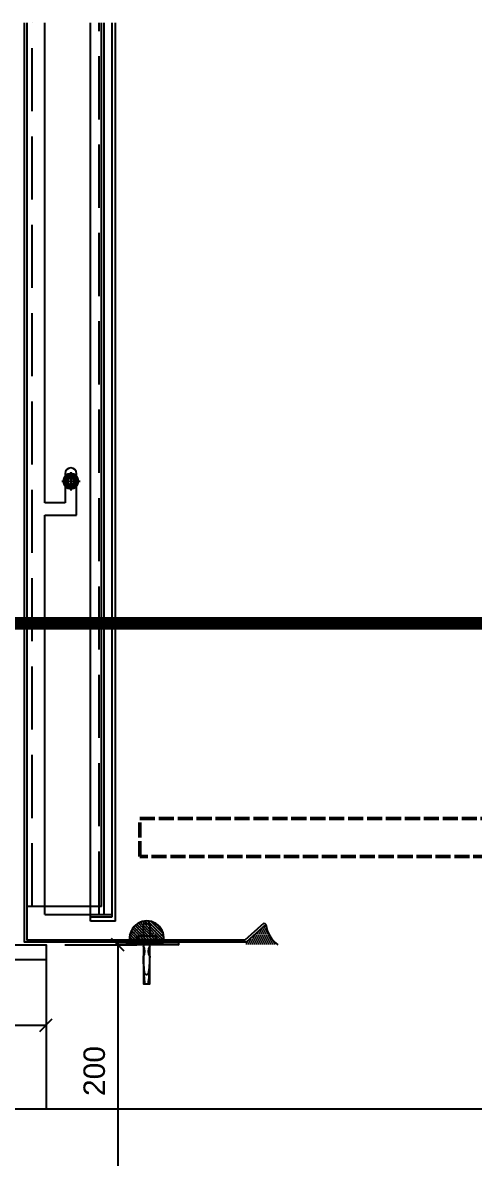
# Model space of a CAD drawing. Header units: millimetres. Extents: x 0 to 119933, y -45162 to 41221.
# Drawn here: x 32890 to 33248, y 1683 to 2582 of the extents above; entities that cross this region are included whole.
import ezdxf

# ---------------------------------------------------------------- set-up
doc = ezdxf.new("R2010")
doc.units = ezdxf.units.MM
for name, pattern in [('ACAD_ISO02W100', [15, 12, -3]), ('CENTER', [2, 1.25, -0.25, 0.25, -0.25]), ('CENTER2', [28.575, 19.05, -3.175, 3.175, -3.175]), ('DASH', [0.35, 0.25, -0.1]), ('HIDDEN', [0.375, 0.25, -0.125])]:
    doc.linetypes.add(name, pattern=pattern)
doc.layers.get('DEFPOINTS').update_dxf_attribs({"color": 166})
for name, color, linetype in [('CW', 4, 'Continuous'), ('DIES', 4, 'Continuous'), ('F-Alum', 4, 'Continuous'), ('F-Misc', 8, 'Continuous'), ('F-OTHERS', 8, 'Continuous'), ('F_ALUM', 4, 'Continuous'), ('F_CONC', 7, 'Continuous'), ('F_DASH', 8, 'ACAD_ISO02W100'), ('F_STEL', 3, 'Continuous'), ('GASK', 8, 'Continuous'), ('gasket', 1, 'Continuous'), ('Hatch', 8, 'Continuous'), ('HIDDEN', 1, 'HIDDEN'), ('POCHET', 8, 'Continuous'), ('中心线', 1, 'CENTER2'), ('螺栓钉类', 241, 'Continuous')]:
    doc.layers.add(name, color=color, linetype=linetype)
doc.styles.add('Arial', font='arial.ttf')
doc.dimstyles.new('10x of Arup4', dxfattribs={"dimscale": 10, "dimtxt": 1.7, "dimasz": 1, "dimexe": 1.5, "dimexo": 1.5, "dimgap": 1, "dimtad": 1, "dimdec": 1, "dimdsep": 46, "dimtxsty": 'Arial', "dimblk": 'OBLIQUE', "dimcen": 0, "dimclrd": 1, "dimclre": 1, "dimclrt": 7, "dimadec": 0, "dimazin": 0, "dimtfac": 1, "dimtdec": 1, "dimtix": 1, "dimtofl": 0, "dimtmove": 2, "dimatfit": 3, "dimfxl": 5, "dimtfill": 1, "dimtolj": 1, "dimtzin": 0, "dimlwd": -1, "dimlwe": -1, "dimarcsym": 0})

# ---------------------------------------------------------------- blocks, each defined once
blk = doc.blocks.new('fhd')
at = {"layer": 'F-OTHERS'}
for points in [[(2.5, 0), (2.5, 35), (-2.5, 35), (-2.5, 0)], [(2.5, -3), (2.5, -12), (1.5, -13), (-1.5, -13), (-2.5, -12), (-2.5, -3)]]:
    blk.add_lwpolyline(points, dxfattribs=at)
for points in [[(-1.33, 35, 0.036206), (-2.5, 21.36)], [(-2.5, 5.04, 0.297843), (-2.5, 13.32, -0.036206), (-1.33, 26.96, -0.585039), (1.33, 26.96, -0.036206), (2.5, 13.32, 0.297843), (2.5, 5.04)], [(2.5, 21.36, 0.036206), (1.33, 35)]]:
    blk.add_lwpolyline(points, format="xyb", dxfattribs=at)
blk.add_lwpolyline([(6.5, 0, -0.414214), (7.5, -1), (7.5, -2, -0.414214), (6.5, -3), (-6.5, -3, -0.414214), (-7.5, -2), (-7.5, -1, -0.414214), (-6.5, 0), (-2.5, 0), (2.5, 0)], format="xyb", close=True, dxfattribs=at)
blk = doc.blocks.new('*U76')
at = {"layer": 'GASK'}
blk.add_lwpolyline([(0, -1.99), (0, 0), (-47.81, 0), (-47.81, -1.99)], close=True, dxfattribs=at)
for points in [[(0, -1.99), (-47.81, 0)], [(-47.81, -1.99), (0, 0)]]:
    blk.add_lwpolyline(points, dxfattribs=at)
blk = doc.blocks.new('*U74')
at = {"layer": '中心线', "color": 1, "linetype": 'CENTER', "ltscale": 2.880968}
for p, q in [((7.26, 0), (-7.26, 0)), ((0, 7.26), (0, -7.26))]:
    blk.add_line(p, q, dxfattribs=at)
at = {"layer": '螺栓钉类', "linetype": 'ByBlock'}
blk.add_lwpolyline([(5, 2.89), (0, 5.77), (-5, 2.89), (-5, -2.89), (0, -5.77), (5, -2.89)], close=True, dxfattribs=at)
for centre, radius in [((-0.02, 0), 6), ((0, 0), 5), ((0, 0), 2.46)]:
    blk.add_circle(centre, radius, dxfattribs=at)
blk.add_arc((0, 0), 3, 270, 180, dxfattribs=at)
blk = doc.blocks.new('_OBLIQUE')
at = {"color": 0, "linetype": 'ByBlock'}
blk.add_line((-0.5, -0.5), (0.5, 0.5), dxfattribs=at)
blk = doc.blocks.new('*D167')
at = {"color": 1, "linetype": 'Continuous', "transparency": 16777216}
for p, q in [((-125, -27), (-125, -78.79)), ((125, -27), (125, -78.79)), ((-125, -63.79), (125, -63.79))]:
    blk.add_line(p, q, dxfattribs=at)
at = {"layer": 'DEFPOINTS', "color": 0, "transparency": 16777216}
for p in [(-125, -12, 0.03), (125, -12, 0.03), (125, -63.79)]:
    blk.add_point(p, dxfattribs=at)
at = {"color": 1, "transparency": 16777216, "xscale": 10, "yscale": 10, "zscale": 10, "rotation": 180}
blk.add_blockref('_OBLIQUE', (-125, -63.79), dxfattribs=at)
at = {"color": 1, "transparency": 16777216, "xscale": 10, "yscale": 10, "zscale": 10}
blk.add_blockref('_OBLIQUE', (125, -63.79), dxfattribs=at)
at = {"color": 7, "transparency": 16777216, "insert": (0, -45.11), "char_height": 17, "attachment_point": 5, "style": 'Arial', "bg_fill": 3, "box_fill_scale": 1.1, "bg_fill_color": 256, "bg_fill_true_color": 13158600, "bg_fill_transparency": 0}
blk.add_mtext('\\A1;250', dxfattribs=at)
blk = doc.blocks.new('*D168')
at = {"color": 1, "linetype": 'Continuous', "transparency": 16777216}
for p, q in [((140, 0), (196.96, 0)), ((181.96, 0), (181.96, -200)), ((71, -200), (196.96, -200))]:
    blk.add_line(p, q, dxfattribs=at)
at = {"layer": 'DEFPOINTS', "color": 0, "transparency": 16777216}
for p in [(125, 0, 0.03), (56, -200, 0.03), (181.96, -200)]:
    blk.add_point(p, dxfattribs=at)
at = {"color": 1, "transparency": 16777216, "xscale": 10, "yscale": 10, "zscale": 10}
for p, rotation in [((181.96, 0), 90), ((181.96, -200), 270)]:
    blk.add_blockref('_OBLIQUE', p, dxfattribs=dict(at, rotation=rotation))
at = {"color": 7, "transparency": 16777216, "insert": (163.29, -100), "char_height": 17, "attachment_point": 5, "rotation": 90, "style": 'Arial', "bg_fill": 3, "box_fill_scale": 1.1, "bg_fill_color": 256, "bg_fill_true_color": 13158600, "bg_fill_transparency": 0}
blk.add_mtext('\\A1;200', dxfattribs=at)
blk = doc.blocks.new('*D169')
at = {"color": 1, "linetype": 'Continuous', "transparency": 16777216}
for p, q in [((17, -140), (-10.25, -140)), ((4.75, -140), (4.75, -200)), ((17, -200), (-10.25, -200))]:
    blk.add_line(p, q, dxfattribs=at)
at = {"layer": 'DEFPOINTS', "color": 0, "transparency": 16777216}
for p in [(32, -140, 0.03), (4.75, -200), (32, -200, 0.03)]:
    blk.add_point(p, dxfattribs=at)
at = {"color": 1, "transparency": 16777216, "xscale": 10, "yscale": 10, "zscale": 10}
for p, rotation in [((4.75, -140), 90), ((4.75, -200), 270)]:
    blk.add_blockref('_OBLIQUE', p, dxfattribs=dict(at, rotation=rotation))
at = {"color": 7, "transparency": 16777216, "insert": (-13.93, -170), "char_height": 17, "attachment_point": 5, "rotation": 90, "style": 'Arial', "bg_fill": 3, "box_fill_scale": 1.1, "bg_fill_color": 256, "bg_fill_true_color": 13158600, "bg_fill_transparency": 0}
blk.add_mtext('\\A1;60', dxfattribs=at)
blk = doc.blocks.new('*D170')
at = {"color": 1, "linetype": 'Continuous', "transparency": 16777216}
for p, q in [((44, -215), (44, -260.59)), ((56, -215), (56, -260.59)), ((44, -245.59), (34, -245.59)), ((56, -245.59), (66, -245.59))]:
    blk.add_line(p, q, dxfattribs=at)
at = {"layer": 'DEFPOINTS', "color": 0, "transparency": 16777216}
for p in [(44, -200, 0.03), (56, -200, 0.03), (56, -245.59)]:
    blk.add_point(p, dxfattribs=at)
at = {"color": 1, "transparency": 16777216, "xscale": 10, "yscale": 10, "zscale": 10}
blk.add_blockref('_OBLIQUE', (44, -245.59), dxfattribs=at)
at = {"color": 1, "transparency": 16777216, "xscale": 10, "yscale": 10, "zscale": 10, "rotation": 180}
blk.add_blockref('_OBLIQUE', (56, -245.59), dxfattribs=at)
at = {"color": 7, "transparency": 16777216, "insert": (50, -227.05), "char_height": 17, "attachment_point": 5, "style": 'Arial', "bg_fill": 3, "box_fill_scale": 1.1, "bg_fill_color": 256, "bg_fill_true_color": 13158600, "bg_fill_transparency": 0}
blk.add_mtext('\\A1;12', dxfattribs=at)
blk = doc.blocks.new('A$C29073de8')
for points in [[(-125, 0), (125, 0), (125, -12), (-125, -12)], [(-56, 0), (-44, 0), (-44, -200), (-56, -200)], [(44, 0), (56, 0), (56, -200), (44, -200)], [(-68, -140), (-56, -140), (-56, -200), (-68, -200)], [(32, -140), (44, -140), (44, -200), (32, -200)]]:
    blk.add_lwpolyline(points, close=True)
dim = blk.add_linear_dim(base=(125, -63.79, -0.03), p1=(-125, -12), p2=(125, -12), dimstyle='10x of Arup4', override={"dimarcsym": 1})
dim.commit()
dim.dimension.update_dxf_attribs({"geometry": '*D167', "text_midpoint": (0, -45.11, -0.03)})
dim = blk.add_linear_dim(base=(4.75, -200, -0.03), p1=(32, -140), p2=(32, -200), angle=90, dimstyle='10x of Arup4', override={"dimarcsym": 1})
dim.commit()
dim.dimension.update_dxf_attribs({"geometry": '*D169', "text_midpoint": (-13.93, -170, -0.03)})
dim = blk.add_linear_dim(base=(181.96, -200, -0.03), p1=(125, 0), p2=(56, -200), angle=90, dimstyle='10x of Arup4', override={"dimarcsym": 1})
dim.commit()
dim.dimension.update_dxf_attribs({"geometry": '*D168', "text_midpoint": (163.29, -100, -0.03)})
dim = blk.add_linear_dim(base=(56, -245.59, -0.03), p1=(44, -200), p2=(56, -200), dimstyle='10x of Arup4', override={"dimarcsym": 1})
dim.commit()
dim.dimension.update_dxf_attribs({"geometry": '*D170', "text_midpoint": (50, -227.05, -0.03)})

msp = doc.modelspace()

# ---------------------------------------------------------------- hatches: boundary and pattern name
at = {"layer": 'F-Misc', "ltscale": 5}
h = msp.add_hatch(dxfattribs=at)
h.set_pattern_fill('ANSI35', color=8, angle=270, style=0)
h.set_pattern_definition([(315, (-4829.1916, 15413.0087), (2.24506403, 2.24506403), []), (315, (-4829.1916, 15410.7636), (2.24506403, 2.24506403), [3.96875, -0.79375, 0, -0.79375])])
h.paths.add_polyline_path([(33002.02, 1855.66, 1.098585), (32974.66, 1855.66)])
at = {"layer": 'gasket'}
h = msp.add_hatch(dxfattribs=at)
h.set_pattern_fill('DOTS', color=8)
h.set_pattern_definition([(0, (7209.5648, 27314.7137), (0.79375, 1.5875), [0, -1.5875])])
edge = h.paths.add_edge_path()
edge.add_arc((33106.03, 1870.68), 23.36, 187.36669, 234.51845)
edge.add_line((33092.48, 1851.66), (33067.33, 1851.66))
edge.add_line((33067.33, 1851.66), (33067.37, 1853.66))
edge.add_line((33067.37, 1853.66), (33082.87, 1867.68))
at = {"layer": 'HIDDEN'}
h = msp.add_hatch(dxfattribs=at)
h.set_pattern_fill('ANSI38', color=256)
h.set_pattern_definition([(45, (72520.1669, 78499.46669), (-0.08838834765, 0.08838834765), []), (135, (72520.1669, 78499.46669), (-0.26516504294, 0.08838834765), [0.3125, -0.1875])])
edge = h.paths.add_edge_path()
edge.add_arc((32928.37, 2218.95), 4, 0, 360)
edge = h.paths.add_edge_path(flags=17)
edge.add_arc((32928.37, 2218.95), 3, 0, 360)

# ---------------------------------------------------------------- linework, layer by layer
at = {"layer": 'CW'}
for p, q in [((32960.84, 1873.43, 0.86), (32943.84, 1873.43, 0.86)), ((32963.84, 1870.43, 0.86), (32943.84, 1870.43, 0.86)), ((33081.53, 1869.16, 0.86), (33082.87, 1867.68, 0.86))]:
    msp.add_line(p, q, dxfattribs=at)
for points in [[(32943.84, 1870.43), (32943.84, 2582.21)], [(32963.84, 1870.43), (32963.84, 2582.21)]]:
    msp.add_lwpolyline(points, dxfattribs=at)
at = {"layer": 'CW', "elevation": 0.86}
msp.add_lwpolyline([(32960.84, 2582.21), (32960.84, 1873.43)], dxfattribs=at)
at = {"layer": 'DEFPOINTS', "color": 2, "linetype": 'CENTER', "ltscale": 100, "const_width": 10}
msp.add_lwpolyline([(32525.32, 2106.44), (33310.89, 2106.44, -0.414214), (33410.89, 2006.44), (33410.89, 1110.25, -0.414214), (33310.89, 1010.25), (32525.32, 1010.25, -0.414214), (32425.32, 1110.25), (32425.32, 2006.44, -0.414214)], format="xyb", close=True, dxfattribs=at)
at = {"layer": 'DIES'}
for p, q in [((32907.83, 2201.95, -0.68), (32907.83, 2582.21, -0.68)), ((32923.87, 2224.95, -0.68), (32923.87, 2201.95, -0.68)), ((32932.87, 2191.95, -0.68), (32932.87, 2224.95, -0.68)), ((32923.87, 2201.95, -0.68), (32907.83, 2201.95, -0.68)), ((32907.83, 1875.64, -0.68), (32907.83, 2191.95, -0.68)), ((32907.83, 2191.95, -0.68), (32932.87, 2191.95, -0.68)), ((32907.83, 1875.64, -0.68), (32960.84, 1875.64, -0.68))]:
    msp.add_line(p, q, dxfattribs=at)
msp.add_arc((32928.37, 2224.95, -0.68), 4.5, 360, 180, dxfattribs=at)
at = {"layer": 'F-Alum', "extrusion": (-3.33451e-08, 1.01466e-20, 1)}
msp.add_line((32952.63, 1882.11, 0.85), (32952.63, 2582.21, 0.56), dxfattribs=at)
at = {"layer": 'F-Alum'}
msp.add_line((32952.63, 1882.11, -0.68), (32893.63, 1882.11, -0.68), dxfattribs=at)
at = {"layer": 'F-Alum', "elevation": 0.86}
msp.add_lwpolyline([(32954.84, 1875.64), (32954.84, 2582.21)], dxfattribs=at)
at = {"layer": 'F-Misc', "linetype": 'DASH', "ltscale": 200, "extrusion": (-3.33451e-08, 1.01466e-20, 1)}
msp.add_line((32897.63, 1882.11, 0.85), (32897.63, 2582.21, 0.56), dxfattribs=at)
at = {"layer": 'F-Misc', "linetype": 'DASH', "ltscale": 200}
msp.add_line((32950.83, 1875.64, -0.68), (32950.83, 2582.21, -0.68), dxfattribs=at)
at = {"layer": 'F-Misc', "color": 8, "ltscale": 5}
msp.add_arc((32988.49, 1856.95, 0.86), 13.59, 354.46299, 185.45177, dxfattribs=at)
at = {"layer": 'F_ALUM', "elevation": 0.86}
for points in [[(33082.87, 1867.68), (33067.37, 1853.66), (32891.63, 1853.66), (32891.63, 2582.21)], [(32893.63, 2582.21), (32893.63, 1855.66), (33066.6, 1855.66), (33081.53, 1869.16)]]:
    msp.add_lwpolyline(points, dxfattribs=at)
at = {"layer": 'F_CONC', "color": 5}
msp.add_lwpolyline([(32346.29, 1721.66), (32658.7, 1721.66), (32658.7, 1851.66), (32908.7, 1851.66), (32908.7, 1721.66), (33233.1, 1721.66)], dxfattribs=at)
at = {"layer": 'F_CONC', "color": 5, "elevation": 0.86}
msp.add_lwpolyline([(32310.11, 1721.66), (32845, 1721.66), (32845, 1721.66), (33799.23, 1721.66)], dxfattribs=at)
at = {"layer": 'F_DASH', "lineweight": 50, "elevation": 0.03}
msp.add_lwpolyline([(33799.23, 1921.64), (32983, 1921.64), (32983, 1951.64), (33799.23, 1951.64)], dxfattribs=at)
at = {"layer": 'Hatch'}
msp.add_arc((33106.03, 1870.68, 0.86), 23.36, 187.36669, 234.51831, dxfattribs=at)
at = {"layer": 'HIDDEN'}
for radius in [4, 3]:
    msp.add_circle((32928.37, 2218.95, -0.67), radius, dxfattribs=at)
at = {"layer": 'POCHET'}
msp.add_circle((32928.37, 2218.95, -0.68), 4, dxfattribs=at)

# ---------------------------------------------------------------- block references
at = {"layer": 'F-Misc', "xscale": -1, "rotation": 180}
msp.add_blockref('*U76', (33013.76, 1851.66, 1.13), dxfattribs=at)
at = {"layer": 'F-OTHERS', "rotation": 180}
msp.add_blockref('fhd', (32988.34, 1855.66, 0.86), dxfattribs=at)
at = {"layer": '螺栓钉类', "xscale": -1}
msp.add_blockref('*U74', (32928.37, 2218.95, -0.67), dxfattribs=at)

# ---------------------------------------------------------------- next in the draw order: block references
at = {"layer": 'F_STEL'}
msp.add_blockref('A$C29073de8', (32783.7, 1851.66), dxfattribs=at)

doc.saveas('drawing.dxf')
